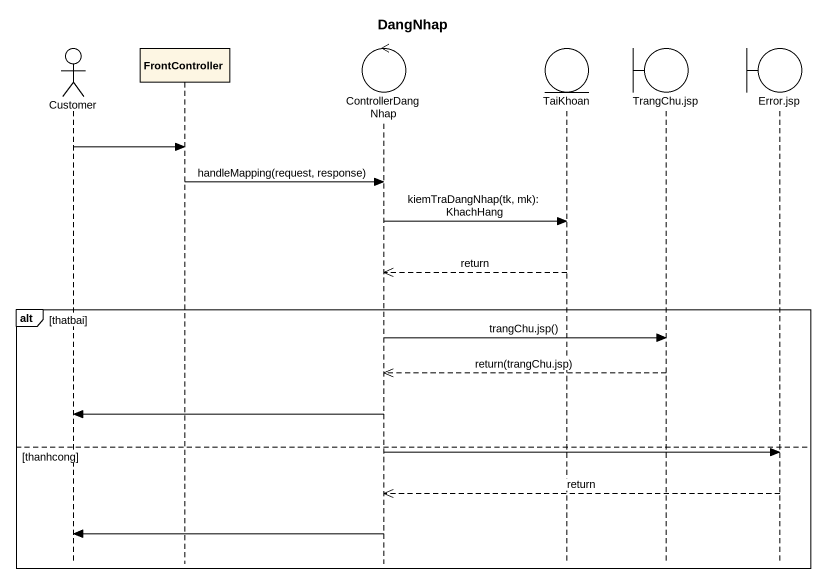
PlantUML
@startuml
title DangNhap
hide footbox
actor Customer
participant FrontController
control ControllerDangNhap
entity TaiKhoan
boundary "TrangChu.jsp" as TrangChu_jsp
boundary "Error.jsp" as Error_jsp

Customer -> FrontController
FrontController -> ControllerDangNhap : handleMapping(request, response)
ControllerDangNhap -> TaiKhoan : kiemTraDangNhap(tk, mk): KhachHang
TaiKhoan -->> ControllerDangNhap : return
alt thatbai
  ControllerDangNhap -> TrangChu_jsp : trangChu.jsp()
  TrangChu_jsp -->> ControllerDangNhap : return(trangChu.jsp)
  ControllerDangNhap -> Customer
else thanhcong
  ControllerDangNhap -> Error_jsp
  Error_jsp -->> ControllerDangNhap : return
  ControllerDangNhap -> Customer
end
@enduml
